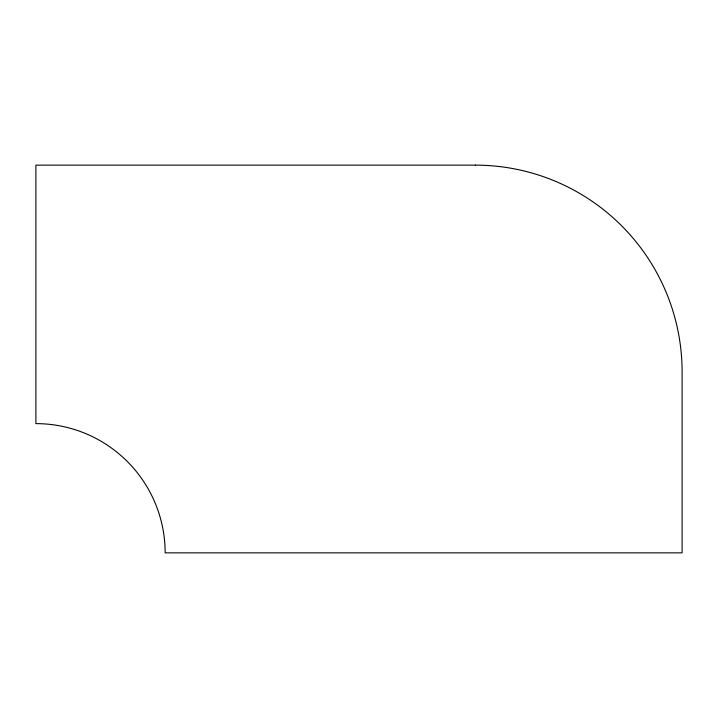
<?xml version="1.0" encoding="UTF-8"?>
<svg xmlns="http://www.w3.org/2000/svg" width="718" height="718" viewBox="0 0 718 718"><rect width="100%" height="100%" fill="white"/><g stroke="black" fill="none" stroke-linecap="round" stroke-linejoin="round"><path stroke-width="1.08" d="M475.316 165.14L35.9 165.14L35.9 423.62A129.24 129.24 0 0 1 165.14 552.86L682.1 552.86L682.1 371.924A206.784 206.784 0 0 0 475.316 165.14"/></g></svg>
